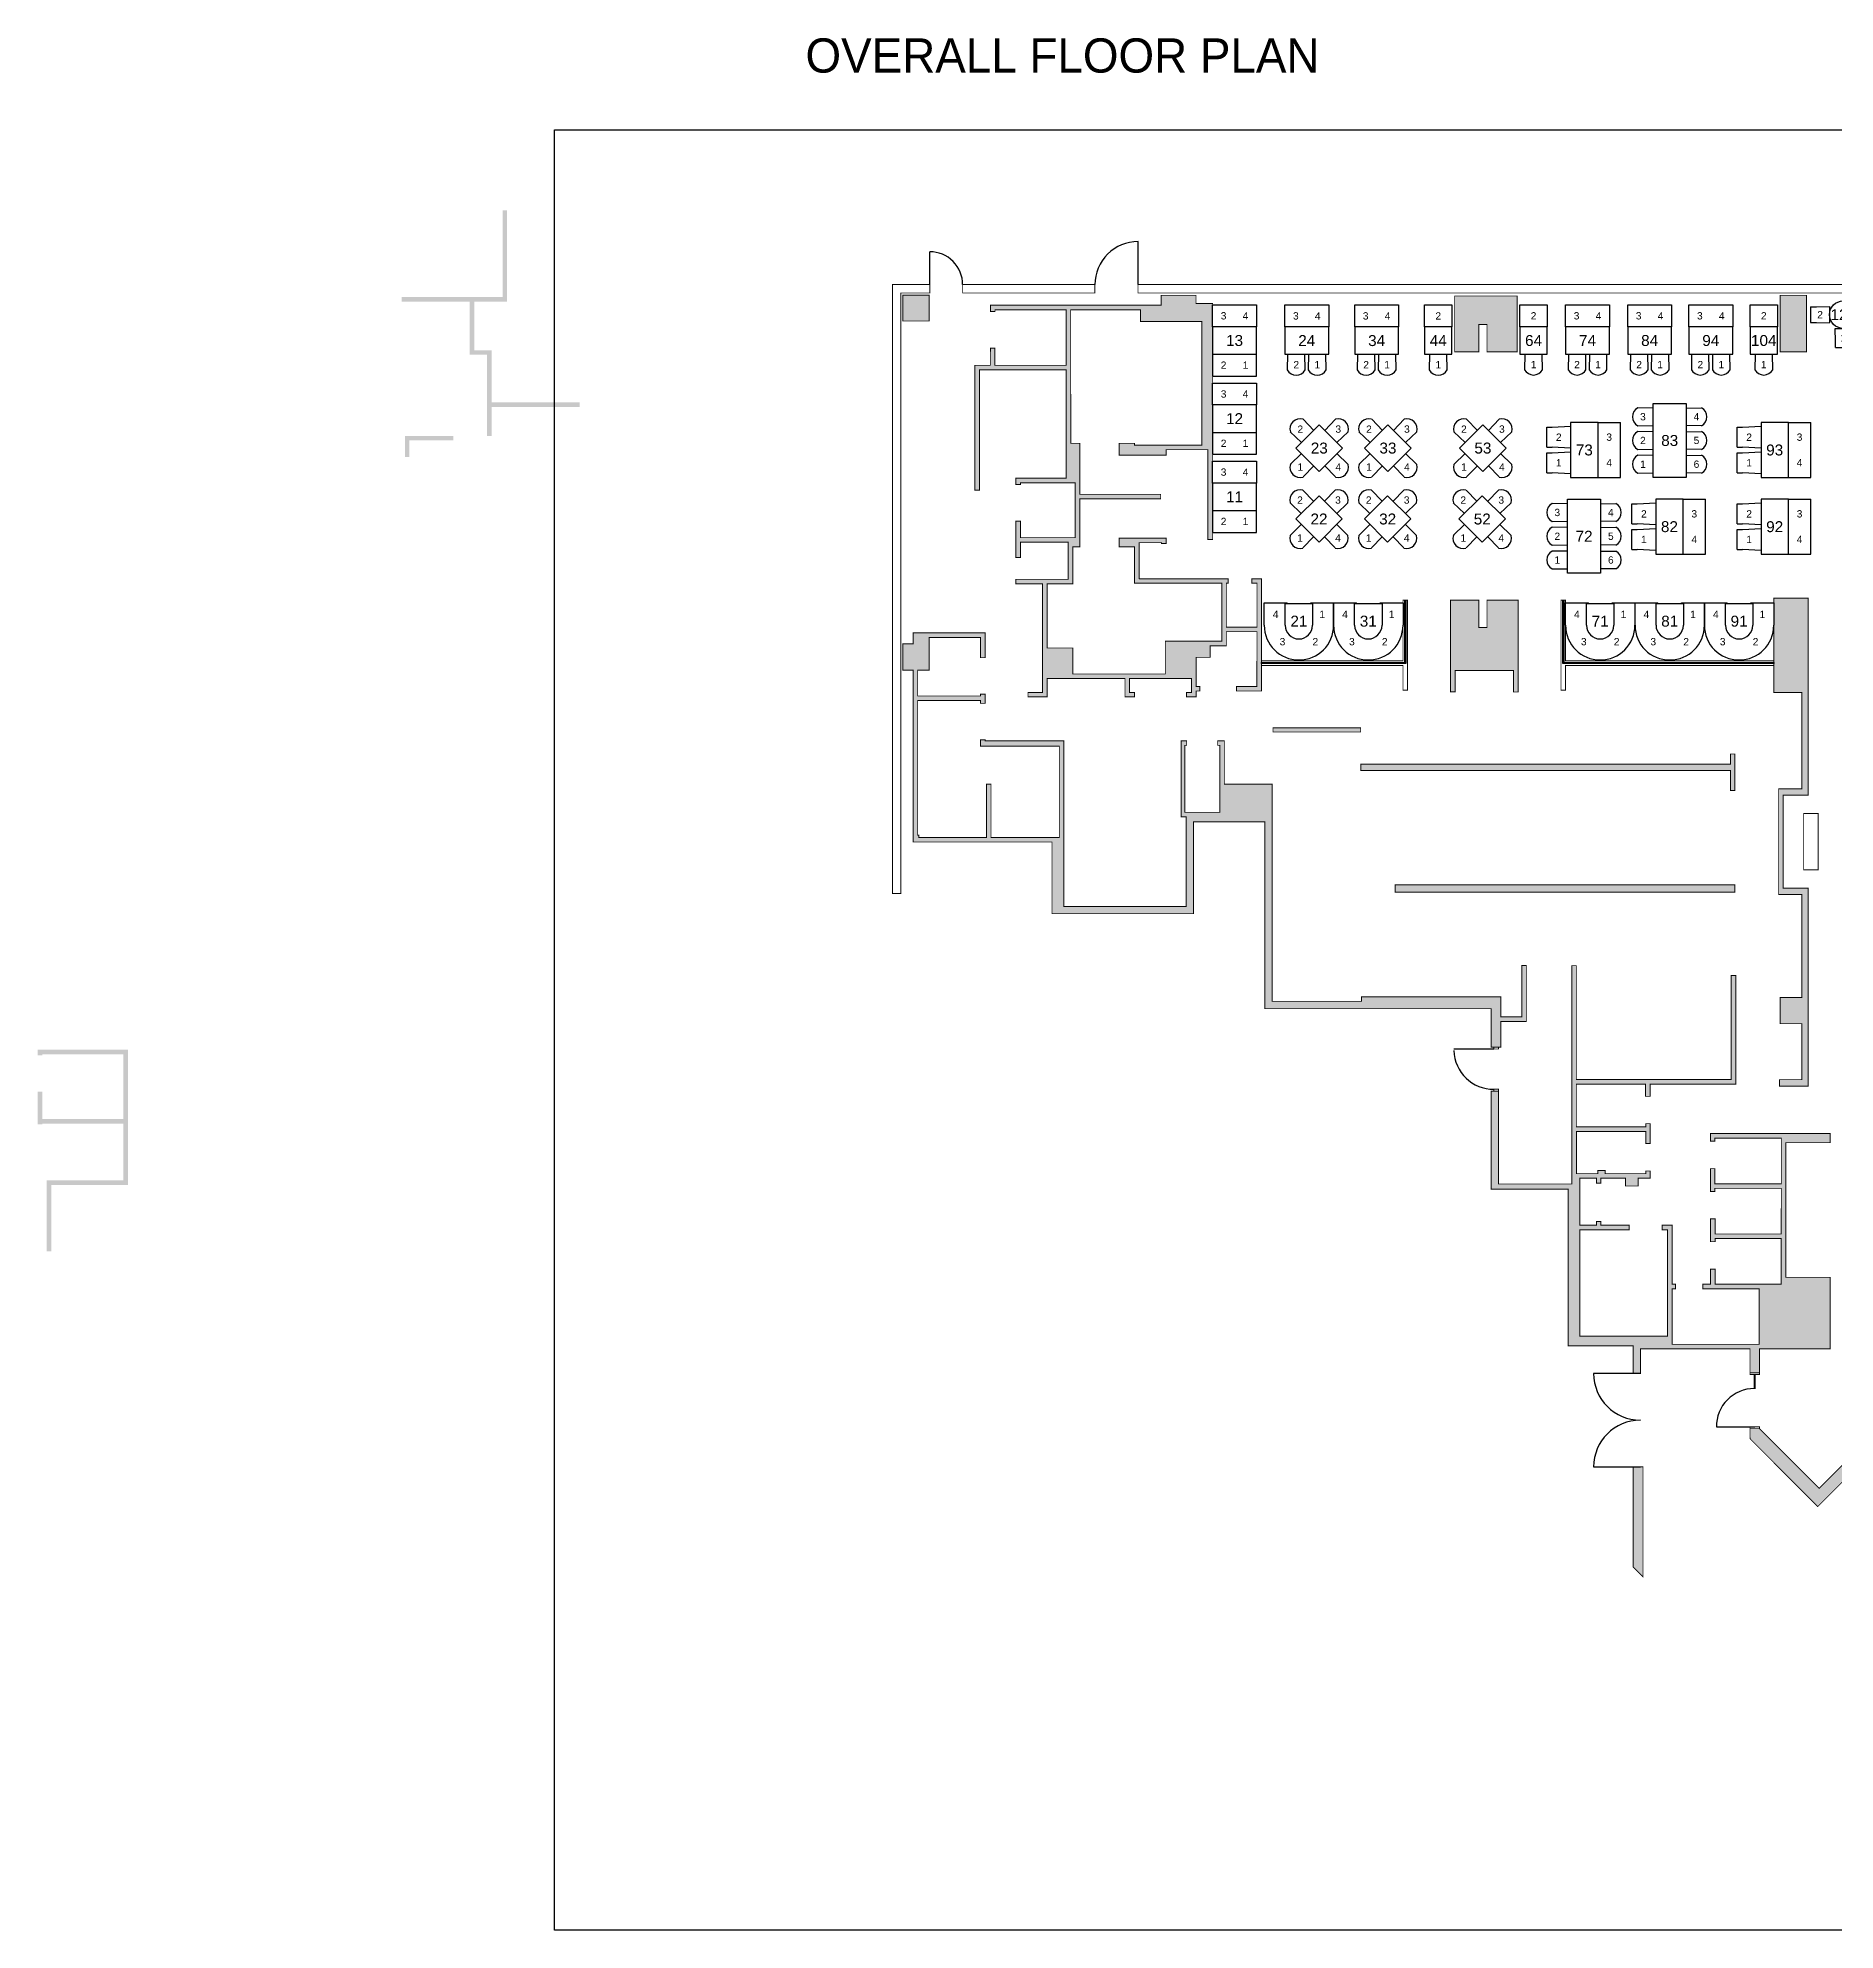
# Model space of a CAD drawing. Header units: inches. Extents: x -7053 to 899, y 8996 to 11069.
# Drawn here: x -2350 to -382, y 8996 to 11069 of the extents above; entities that cross this region are included whole.
import ezdxf
from ezdxf.enums import TextEntityAlignment as Align

# ---------------------------------------------------------------- set-up
doc = ezdxf.new("R2010")
doc.units = ezdxf.units.IN
doc.header["$LTSCALE"] = 24
doc.header["$MEASUREMENT"] = 0
doc.layers.get('0').update_dxf_attribs({"linetype": 'CONTINUOUS'})
doc.layers.get('Defpoints').update_dxf_attribs({"linetype": 'CONTINUOUS'})
for name, color, linetype in [('20171023 KING ST - SIMPLIFIED FLOOR PLAN & SEATING$0$C-nts', 252, 'CONTINUOUS'), ('20171023 KING ST - SIMPLIFIED FLOOR PLAN & SEATING$0$EXIST-EARLS GLAZING', 252, 'CONTINUOUS'), ('20171023 KING ST - SIMPLIFIED FLOOR PLAN & SEATING$0$EXIST-EARLS MILLWORK', 252, 'CONTINUOUS'), ('20171023 KING ST - SIMPLIFIED FLOOR PLAN & SEATING$0$EXIST-EARLS WALL', 252, 'CONTINUOUS'), ('20171023 KING ST - SIMPLIFIED FLOOR PLAN & SEATING$0$EXIST-EARLS WALL HATCH', 252, 'CONTINUOUS'), ('20171023 KING ST - SIMPLIFIED FLOOR PLAN & SEATING$0$Nu-wa', 252, 'CONTINUOUS'), ('20171023 KING ST - SIMPLIFIED FLOOR PLAN & SEATING$0$Nu-wahatch', 252, 'CONTINUOUS'), ('20171023 KING ST - SIMPLIFIED FLOOR PLAN & SEATING$0$Rc-nuwaha', 252, 'CONTINUOUS'), ('FLOOR PLAN', 252, 'CONTINUOUS')]:
    doc.layers.add(name, color=color, linetype=linetype)
doc.styles.add('20171023 KING ST - SIMPLIFIED FLOOR PLAN & SEATING$0$NOTES', font='GOTHIC.TTF')
doc.styles.add('BOLD_1_8', font='arial.ttf', dxfattribs={"height": 8})

# ---------------------------------------------------------------- blocks, each defined once
blk = doc.blocks.new('20171023 KING ST - SIMPLIFIED FLOOR PLAN & SEATING')
at = {"layer": '20171023 KING ST - SIMPLIFIED FLOOR PLAN & SEATING$0$EXIST-EARLS WALL HATCH', "linetype": 'Continuous'}
h = blk.add_hatch(color=256, dxfattribs=at)
h.dxf.hatch_style = 1
h.paths.add_polyline_path([(-1374, 10787.1), (-1402.8, 10787.1), (-1402.8, 10758.8), (-1374, 10758.8)])
h = blk.add_hatch(color=256, dxfattribs=at)
h.dxf.hatch_style = 1
h.paths.add_polyline_path([(-1265.8, 10347), (-1244.8, 10347), (-1244.8, 10367.1), (-1159.6, 10367.1), (-1159.6, 10347), (-1149.2, 10347), (-1149.2, 10352), (-1154.6, 10352), (-1154.6, 10367.1), (-1086.7, 10367.1), (-1086.7, 10352), (-1092.2, 10352), (-1092.2, 10347), (-1081.7, 10347), (-1081.7, 10353.5), (-1077.5, 10353.5), (-1077.5, 10358.5), (-1081.7, 10358.5), (-1081.7, 10390.4), (-1066.4, 10390.4), (-1066.4, 10403.1), (-1048.6, 10403.1), (-1048.6, 10418.5), (-1015, 10418.5), (-1015.1, 10358.5), (-1037.5, 10358.5), (-1037.5, 10353.5), (-1010.1, 10353.5), (-1010.1, 10476.5), (-1020.6, 10476.5), (-1020.6, 10471.5), (-1015, 10471.5), (-1015, 10423.5), (-1048.6, 10423.5), (-1048.6, 10471.5), (-1046.6, 10471.5), (-1046.6, 10476.3), (-1144.1, 10476.5), (-1144.1, 10516), (-1119.5, 10516), (-1119.5, 10515), (-1114.5, 10515), (-1114.5, 10521), (-1166.1, 10521), (-1166.1, 10511.5), (-1149.1, 10511.5), (-1149.1, 10471.5), (-1053.6, 10471.5), (-1053.6, 10408.1), (-1115.4, 10408.1), (-1115.4, 10372.1), (-1216.7, 10372.1), (-1216.7, 10400.6), (-1244.8, 10400.6), (-1244.8, 10470.8), (-1216.7, 10470.8), (-1216.7, 10511.5), (-1209, 10511.5), (-1209, 10563.9), (-1120.5, 10563.9), (-1120.5, 10568.9), (-1209, 10568.9), (-1209, 10624.8), (-1219, 10624.8), (-1219.1, 10771.1), (-1142.7, 10771.1), (-1142.7, 10758.1), (-1075.4, 10758.1), (-1075.4, 10622.8), (-1149.1, 10622.8), (-1149.1, 10624.8), (-1166.1, 10624.8), (-1166.1, 10611.8), (-1114.5, 10611.8), (-1114.5, 10617.8), (-1068.8, 10617.8), (-1068.8, 10519.5), (-1063.6, 10519.5), (-1063.6, 10777.8), (-1081.8, 10777.8), (-1081.8, 10786.9), (-1120, 10786.9), (-1120, 10776.1), (-1307, 10776.1), (-1307, 10769.1), (-1302, 10769.1), (-1302, 10771.1), (-1224.1, 10771.1), (-1224.1, 10710.2), (-1302.1, 10710.2), (-1302.1, 10729.1), (-1307, 10729.1), (-1307.1, 10710.2), (-1324.1, 10710.2), (-1324, 10573.6), (-1319, 10573.6), (-1319, 10705.2), (-1224, 10705.2), (-1224, 10586.6), (-1279.1, 10586.6), (-1279.1, 10579.6), (-1274.1, 10579.6), (-1274.1, 10581.6), (-1214.1, 10581.6), (-1214.1, 10521.5), (-1274.1, 10521.5), (-1274.1, 10539.6), (-1279.1, 10539.6), (-1279.1, 10499.8), (-1274.1, 10499.8), (-1274.1, 10516.5), (-1221.8, 10516.5), (-1221.8, 10475.8), (-1279.1, 10475.8), (-1279.1, 10470.8), (-1249.8, 10470.8), (-1249.8, 10352), (-1265.8, 10352)])
h = blk.add_hatch(color=256, dxfattribs=at)
h.dxf.hatch_style = 1
h.paths.add_polyline_path([(-798.5, 10725), (-798.5, 10786.1), (-730.1, 10786.1), (-730.1, 10725), (-763.1, 10725), (-763.1, 10755), (-772.1, 10755), (-772.1, 10725)])
h = blk.add_hatch(color=256, dxfattribs=at)
h.dxf.hatch_style = 1
h.paths.add_polyline_path([(-442, 10725), (-413.3, 10725), (-413.3, 10786.9), (-442, 10786.9)])
h = blk.add_hatch(color=256, dxfattribs=at)
h.dxf.hatch_style = 1
h.paths.add_polyline_path([(-729.1, 10352.4), (-729.1, 10453), (-763.1, 10453.1), (-763.1, 10423.1), (-772.1, 10423.1), (-772.1, 10453.1), (-803.1, 10453.1), (-803.1, 10352.5), (-798.1, 10352.5), (-798.1, 10376.1), (-734.1, 10376.1), (-734.1, 10352.4)])
h = blk.add_hatch(color=256, dxfattribs=at)
h.dxf.hatch_style = 1
h.paths.add_polyline_path([(-442.7, 9927.8), (-442.7, 9920.8), (-411.3, 9920.8), (-411.3, 10137.6), (-438.7, 10137.6), (-438.7, 10239.3), (-411.3, 10239.3), (-411.3, 10455.1), (-449, 10455.1), (-449, 10351.8), (-418.3, 10351.8), (-418.3, 10246.3), (-443.7, 10246.3), (-443.7, 10130.6), (-418.3, 10130.6), (-418.3, 10017.9), (-442, 10017.9), (-442, 9989.2), (-418.3, 9989.2), (-418.3, 9927.8)])
h = blk.add_hatch(color=256, dxfattribs=at)
h.dxf.hatch_style = 1
h.paths.add_polyline_path([(-758.5, 9963.4), (-748, 9963.4), (-748, 9991.6), (-720, 9991.6), (-720, 10052.9), (-725, 10052.9), (-725, 9996.6), (-748, 9996.6), (-748, 10018.6), (-900.5, 10018.6), (-900.5, 10013.6), (-998.5, 10013.6), (-998.5, 10251.6), (-1050.8, 10251.6), (-1050.8, 10299), (-1058.1, 10299), (-1058.1, 10294), (-1055.8, 10294), (-1055.8, 10220.6), (-1094, 10220.6), (-1094, 10294), (-1092, 10294), (-1092, 10299), (-1098, 10299), (-1098, 10215.6), (-1092.5, 10215.6), (-1092.5, 10117.6), (-1226.5, 10117.6), (-1226.5, 10299), (-1312.8, 10299), (-1312.8, 10300), (-1317.8, 10300), (-1317.8, 10293), (-1231.5, 10293), (-1231.5, 10193.1), (-1306.3, 10193.1), (-1306.3, 10251.5), (-1311.3, 10251.5), (-1311.3, 10193.1), (-1385.5, 10193.1), (-1385.5, 10195.6), (-1386.7, 10195.6), (-1386.7, 10343), (-1317.8, 10343), (-1317.8, 10340), (-1312.8, 10340), (-1312.8, 10350), (-1317.8, 10350), (-1317.8, 10348), (-1386.7, 10348), (-1386.7, 10376.4), (-1374, 10376.4), (-1374, 10412.1), (-1317.8, 10412.1), (-1317.8, 10390), (-1312.8, 10390), (-1312.8, 10417.1), (-1391.7, 10417.1), (-1391.7, 10405.1), (-1402.8, 10405.1), (-1402.8, 10376.4), (-1391.7, 10376.4), (-1391.7, 10188.1), (-1239.5, 10188.1), (-1239.5, 10109.6), (-1084.5, 10109.6), (-1084.5, 10210.1), (-1006.5, 10210.1), (-1006.5, 10005.6), (-758.5, 10005.6)])
h = blk.add_hatch(color=256, dxfattribs=at)
h.dxf.hatch_style = 1
h.paths.add_polyline_path([(-997.5, 10313.1), (-901.5, 10313.1), (-901.5, 10308.6), (-997.5, 10308.6)])
h = blk.add_hatch(color=256, dxfattribs=at)
h.dxf.hatch_style = 1
h.paths.add_polyline_path([(-901.3, 10273.5), (-901.3, 10266.5), (-496.3, 10266.5), (-496.3, 10244.5), (-491.8, 10244.5), (-491.8, 10284.5), (-496.3, 10284.5), (-496.3, 10273.5)])
h = blk.add_hatch(color=256, dxfattribs=at)
h.dxf.hatch_style = 1
h.paths.add_polyline_path([(-491.8, 10133.1), (-491.8, 10141.1), (-863.8, 10141.1), (-863.8, 10133.1)])
h = blk.add_hatch(color=256, dxfattribs=at)
h.dxf.hatch_style = 1
h.paths.add_polyline_path([(-475.1, 9606.8), (-464.6, 9606.8), (-464.6, 9633), (-387.3, 9633), (-387.3, 9711.3), (-435.7, 9711.3), (-435.7, 9858.8), (-387.3, 9858.8), (-387.3, 9868.8), (-518.4, 9868.8), (-518.4, 9860.4), (-513.5, 9860.4), (-513.5, 9863.8), (-440.7, 9863.8), (-440.7, 9813.8), (-513.5, 9813.8), (-513.5, 9830.4), (-518.4, 9830.4), (-518.4, 9805.3), (-513.5, 9805.3), (-513.5, 9808.8), (-440.7, 9808.8), (-440.9, 9758.8), (-513.2, 9758.8), (-513.2, 9775.4), (-518.2, 9775.4), (-518.2, 9750.4), (-513.2, 9750.4), (-513.2, 9753.8), (-440.9, 9753.8), (-440.9, 9703.8), (-513.2, 9703.8), (-513.2, 9720.4), (-518.2, 9720.4), (-518.2, 9703.8), (-526.6, 9703.8), (-526.6, 9698.8), (-465, 9698.8), (-465, 9638), (-560.3, 9638), (-560.3, 9698.8), (-556.6, 9698.8), (-556.6, 9703.8), (-560.3, 9703.8), (-560.3, 9768.5), (-571.3, 9768.5), (-571.3, 9763.5), (-565.3, 9763.5), (-565.3, 9646.9), (-661.3, 9646.9), (-661.3, 9763.5), (-607.3, 9763.5), (-607.3, 9768.5), (-638.3, 9768.5), (-638.3, 9772.5), (-643.3, 9772.5), (-643.3, 9768.5), (-661.3, 9768.5), (-661.3, 9819.9), (-643.3, 9819.9), (-643.3, 9814.5), (-638.3, 9814.5), (-638.3, 9819.9), (-611.5, 9819.9), (-611.5, 9811.4), (-597.5, 9811.4), (-597.5, 9819.9), (-584.3, 9819.9), (-584.3, 9827.8), (-589.2, 9827.8), (-589.2, 9824.9), (-633.6, 9824.9), (-633.6, 9828.3), (-641.6, 9828.3), (-641.6, 9824.9), (-665.2, 9824.9), (-665.2, 9871.1), (-589.2, 9871.1), (-589.2, 9857.8), (-584.3, 9857.8), (-584.3, 9879.6), (-589.2, 9879.6), (-589.2, 9876.1), (-665.3, 9876.1), (-665.3, 9923), (-589.5, 9923), (-589.5, 9909.6), (-584.5, 9909.6), (-584.5, 9923), (-490.7, 9923), (-490.7, 10042), (-495.6, 10042), (-495.6, 9928), (-665.3, 9928), (-665.3, 10052.7), (-670.3, 10052.7), (-670.3, 9813.6), (-750.5, 9813.6), (-750.5, 9915.3), (-758.5, 9915.3), (-758.5, 9807.9), (-674.2, 9807.9), (-674.2, 9636.4), (-603, 9636.4), (-603, 9606.1), (-595.1, 9606.1), (-595.1, 9633), (-475.1, 9633)])
h = blk.add_hatch(color=256, dxfattribs=at)
h.dxf.hatch_style = 1
h.paths.add_polyline_path([(78.3, 9193.7), (84, 9199.3), (83, 9200.3), (84.8, 9202), (-130.1, 9417), (-75.9, 9471.2), (-189.1, 9584.5), (-189.1, 9592.9), (-194, 9592.9), (-194, 9578.3), (-196.6, 9575.7), (-242.8, 9621.9), (-189.1, 9621.9), (-189.1, 9627.4), (-293.4, 9627.4), (-293.4, 9586.1), (-399.2, 9480.2), (-464.6, 9545.6), (-475.1, 9545.6), (-475, 9534.6), (-400.8, 9460.3), (-246.6, 9614.5), (-196.6, 9564.4), (-191.3, 9569.7), (-111.5, 9490), (-164.8, 9436.8)])
h = blk.add_hatch(color=256, dxfattribs=at)
h.dxf.hatch_style = 1
h.paths.add_polyline_path([(-603, 9394), (-603, 9503.7), (-592.2, 9503.7), (-592.2, 9383.2)])
at = {"layer": '20171023 KING ST - SIMPLIFIED FLOOR PLAN & SEATING$0$Nu-wa'}
h = blk.add_hatch(dxfattribs=at)
h.set_pattern_fill('AR-CONC', color=5, scale=0.2, style=0)
h.set_pattern_definition([(50, (-452.7914, 10147.5942), (1.4345204, -0.125504), [0.15, -1.65]), (355, (-452.7914, 10147.5942), (-0.277503, 1.504384), [0.12, -1.32]), (100.4514, (-452.6719, 10147.5837), (1.157019, 1.378879), [0.12748, -1.402284]), (46.1842, (-452.7914, 10147.9942), (2.134482, -0.331038), [0.225, -2.475]), (96.6356, (-452.6136, 10147.9666), (1.869325, 1.948236), [0.19122, -2.103426]), (351.1842, (-452.7914, 10147.9942), (1.869324, 1.948237), [0.18, -1.98]), (21, (-452.5914, 10147.8942), (1.193814, -0.805238), [0.15, -1.65]), (326, (-452.5914, 10147.8942), (0.486631, 1.4503), [0.12, -1.32]), (71.4514, (-452.492, 10147.8271), (1.680445, 0.645061), [0.12748, -1.402284]), (37.5, (-452.79145, 10147.5942), (0.0243197, 0.6657877), [0, -1.304, 0, -1.34, 0, -1.325]), (7.5, (-452.79145, 10147.5942), (0.526139, 0.7888234), [0, -0.764, 0, -1.274, 0, -0.505]), (327.5, (-453.23745, 10147.5942), (1.0676449, -0.0451097), [0, -0.5, 0, -1.56, 0, -2.07]), (317.5, (-453.43745, 10147.5942), (1.1663723, 0.20021), [0, -0.65, 0, -1.036, 0, -1.47])])
h.paths.add_polyline_path([(-439.7, 10302.6), (-420.9, 10302.6), (-420.9, 10316.7), (-439.7, 10316.7)], flags=9)
h.paths.add_polyline_path([(-452.8, 10327.6), (-417.2, 10327.6), (-417.2, 10350.7), (-452.8, 10350.7)], flags=9)
h.paths.add_polyline_path([(-436.7, 10149.6), (-434.7, 10149.6), (-434.7, 10149.6)])
at = {"layer": '20171023 KING ST - SIMPLIFIED FLOOR PLAN & SEATING$0$Nu-wahatch'}
h = blk.add_hatch(color=256, dxfattribs=at)
edge = h.paths.add_edge_path()
edge.add_line((-1858.3, 10632.9), (-1853.3, 10632.9))
edge.add_line((-1853.3, 10632.9), (-1853.3, 10664.7))
edge.add_line((-1853.3, 10664.7), (-1756.7, 10664.7))
edge.add_line((-1756.7, 10664.7), (-1756.7, 10669.7))
edge.add_line((-1756.7, 10669.7), (-1853.3, 10669.7))
edge.add_line((-1853.3, 10669.7), (-1853.3, 10726.8))
edge.add_line((-1853.3, 10726.8), (-1872.3, 10726.8))
edge.add_line((-1872.3, 10726.8), (-1872.3, 10780.1))
edge.add_line((-1872.3, 10780.1), (-1836.3, 10780.1))
edge.add_line((-1836.3, 10780.1), (-1836.3, 10874.8))
edge.add_line((-1836.3, 10874.8), (-1836.3, 10879.8))
edge.add_line((-1836.3, 10879.8), (-1841.3, 10879.8))
edge.add_line((-1841.3, 10879.8), (-1841.3, 10785.1))
edge.add_line((-1841.3, 10785.1), (-1951.9, 10785.1))
edge.add_line((-1951.9, 10785.1), (-1951.9, 10780.1))
edge.add_line((-1951.9, 10780.1), (-1877.3, 10780.1))
edge.add_line((-1877.3, 10780.1), (-1877.3, 10721.8))
edge.add_line((-1877.3, 10721.8), (-1858.3, 10721.8))
edge.add_line((-1858.3, 10721.8), (-1858.3, 10632.9))
h = blk.add_hatch(color=256, dxfattribs=at)
edge = h.paths.add_edge_path()
edge.add_line((-1948.3, 10632.9), (-1948.3, 10609.9))
edge.add_line((-1948.3, 10609.9), (-1943.3, 10609.9))
edge.add_line((-1943.3, 10609.9), (-1943.3, 10627.9))
edge.add_line((-1943.3, 10627.9), (-1895.1, 10627.9))
edge.add_line((-1895.1, 10627.9), (-1895.1, 10632.9))
edge.add_line((-1895.1, 10632.9), (-1948.3, 10632.9))
at = {"layer": '20171023 KING ST - SIMPLIFIED FLOOR PLAN & SEATING$0$Rc-nuwaha'}
blk.add_hatch(color=256, dxfattribs=at).paths.add_polyline_path([(-2335.6, 9739.9), (-2340.6, 9739.9), (-2340.6, 9817.6), (-2256.6, 9817.6), (-2256.6, 9879.8), (-2345.3, 9879.8), (-2345.3, 9878.8), (-2350.3, 9878.8), (-2350.3, 9914.6), (-2345.3, 9914.6), (-2345.3, 9884.8), (-2256.6, 9884.8), (-2256.6, 9955.6), (-2345.3, 9955.6), (-2345.3, 9954.6), (-2350.3, 9954.6), (-2350.3, 9960.6), (-2251.6, 9960.6), (-2251.6, 9812.6), (-2335.6, 9812.6)])
at = {"layer": '20171023 KING ST - SIMPLIFIED FLOOR PLAN & SEATING$0$EXIST-EARLS GLAZING', "linetype": 'Continuous'}
for p, q in [((-1145.3, 10798.6, 0), (-1145.3, 10845.8, 0)), ((-1373.4, 10798.6, 0), (-1373.4, 10834.6, 0)), ((-853.1, 10384.6, 0), (-853.1, 10453.1, 0)), ((-853.1, 10453.1, 0), (-852.1, 10453.1, 0)), ((-852.1, 10453.1, 0), (-852.1, 10383.6, 0)), ((-680.1, 10383.6, 0), (-680.1, 10453, 0)), ((-680.1, 10453, 0), (-679.1, 10453, 0)), ((-679.1, 10453, 0), (-679.1, 10384.6, 0)), ((-1010.1, 10384.6, 0), (-853.1, 10384.6, 0)), ((-1010.1, 10383.6, 0), (-1010.1, 10384.6, 0)), ((-852.1, 10383.6, 0), (-1010.1, 10383.6, 0)), ((-449, 10383.6, 0), (-680.1, 10383.6, 0)), ((-679.1, 10384.6, 0), (-449, 10384.6, 0)), ((-449, 10384.6, 0), (-449, 10383.6, 0)), ((-755.5, 9961.4, 0), (-799.5, 9961.4, 0)), ((-595.1, 9606.1, 0), (-646.3, 9606.1, 0)), ((-511.9, 9547.6, 0), (-469.9, 9547.6, 0)), ((-646.3, 9503.7, 0), (-595.1, 9503.7, 0))]:
    blk.add_line(p, q, dxfattribs=at)
at = {"layer": '20171023 KING ST - SIMPLIFIED FLOOR PLAN & SEATING$0$EXIST-EARLS GLAZING', "linetype": 'Continuous', "const_width": 1, "elevation": 0}
for points in [[(-1414.2, 10131.8), (-1414.2, 10798.6), (-1373.4, 10798.6), (-1373.4, 10789.4), (-1405, 10789.4), (-1405, 10131.8)], [(-1337.4, 10789.4), (-1337.4, 10798.6), (-1192.6, 10798.6), (-1192.6, 10789.4)], [(-1145.3, 10789.4), (-1145.3, 10798.6), (-207.1, 10798.6), (-207.1, 10756.3), (-216.3, 10756.3), (-216.3, 10789.4)], [(-755.5, 9961.4), (-750.5, 9961.4), (-750.5, 9963.4), (-755.5, 9963.4)], [(-755.5, 9915.3), (-755.5, 9917.3), (-750.5, 9917.3), (-750.5, 9915.3)], [(-475.1, 9604.8), (-464.6, 9604.8), (-464.6, 9606.8), (-475.1, 9606.8)], [(-469.4, 9604.8), (-469.4, 9589.6), (-470.4, 9589.6), (-470.4, 9604.8)], [(-475.1, 9545.6), (-475.1, 9547.6), (-464.6, 9547.6), (-464.6, 9545.6)]]:
    blk.add_lwpolyline(points, close=True, dxfattribs=at)
at = {"layer": '20171023 KING ST - SIMPLIFIED FLOOR PLAN & SEATING$0$EXIST-EARLS GLAZING', "linetype": 'Continuous'}
for centre, radius, start, end in [((-1145.3, 10798.6, 0), 47.2, 90, 180.0009), ((-1373.4, 10798.6, 0), 36, 359.9995, 90), ((-755.7, 9961.1, 0), 43.8, 181.9634, 270.347), ((-595.1, 9606.1, 0), 51.2, 180, 270), ((-470.2, 9547.9, 0), 41.7, 90.2456, 180.441), ((-595.1, 9503.7, 0), 51.2, 90, 180)]:
    blk.add_arc(centre, radius, start, end, dxfattribs=at)
at = {"layer": '20171023 KING ST - SIMPLIFIED FLOOR PLAN & SEATING$0$EXIST-EARLS MILLWORK', "linetype": 'Continuous', "const_width": 1, "elevation": 0}
for points in [[(-1010.1, 10386.6), (-855.1, 10386.6), (-855.1, 10453.1), (-850.1, 10453.1), (-850.1, 10354.5), (-855.1, 10354.5), (-855.1, 10381.5), (-1010, 10381.5)], [(-682.1, 10354.5), (-682.1, 10453), (-677.1, 10453), (-677.1, 10386.5), (-449, 10386.5), (-449, 10381.5), (-677.1, 10381.5), (-677.1, 10354.5)], [(-416.3, 10157.6), (-400.3, 10157.6), (-400.3, 10219.3), (-416.3, 10219.3)]]:
    blk.add_lwpolyline(points, close=True, dxfattribs=at)
at = {"layer": '20171023 KING ST - SIMPLIFIED FLOOR PLAN & SEATING$0$EXIST-EARLS WALL', "linetype": 'Continuous', "const_width": 1, "elevation": 0}
for points in [[(-1374, 10787.1), (-1402.8, 10787.1), (-1402.8, 10758.8), (-1374, 10758.8)], [(-1265.8, 10347), (-1244.8, 10347), (-1244.8, 10367.1), (-1159.6, 10367.1), (-1159.6, 10347), (-1149.2, 10347), (-1149.2, 10352), (-1154.6, 10352), (-1154.6, 10367.1), (-1086.7, 10367.1), (-1086.7, 10352), (-1092.2, 10352), (-1092.2, 10347), (-1081.7, 10347), (-1081.7, 10353.5), (-1077.5, 10353.5), (-1077.5, 10358.5), (-1081.7, 10358.5), (-1081.7, 10390.4), (-1066.4, 10390.4), (-1066.4, 10403.1), (-1048.6, 10403.1), (-1048.6, 10418.5), (-1015, 10418.5), (-1015.1, 10358.5), (-1037.5, 10358.5), (-1037.5, 10353.5), (-1010.1, 10353.5), (-1010.1, 10476.5), (-1020.6, 10476.5), (-1020.6, 10471.5), (-1015, 10471.5), (-1015, 10423.5), (-1048.6, 10423.5), (-1048.6, 10471.5), (-1046.6, 10471.5), (-1046.6, 10476.3), (-1144.1, 10476.5), (-1144.1, 10516), (-1119.5, 10516), (-1119.5, 10515), (-1114.5, 10515), (-1114.5, 10521), (-1166.1, 10521), (-1166.1, 10511.5), (-1149.1, 10511.5), (-1149.1, 10471.5), (-1053.6, 10471.5), (-1053.6, 10408.1), (-1115.4, 10408.1), (-1115.4, 10372.1), (-1216.7, 10372.1), (-1216.7, 10400.6), (-1244.8, 10400.6), (-1244.8, 10470.8), (-1216.7, 10470.8), (-1216.7, 10511.5), (-1209, 10511.5), (-1209, 10563.9), (-1120.5, 10563.9), (-1120.5, 10568.9), (-1209, 10568.9), (-1209, 10624.8), (-1219, 10624.8), (-1219.1, 10771.1), (-1142.7, 10771.1), (-1142.7, 10758.1), (-1075.4, 10758.1), (-1075.4, 10622.8), (-1149.1, 10622.8), (-1149.1, 10624.8), (-1166.1, 10624.8), (-1166.1, 10611.8), (-1114.5, 10611.8), (-1114.5, 10617.8), (-1068.8, 10617.8), (-1068.8, 10519.5), (-1063.6, 10519.5), (-1063.6, 10777.8), (-1081.8, 10777.8), (-1081.8, 10786.9), (-1120, 10786.9), (-1120, 10776.1), (-1307, 10776.1), (-1307, 10769.1), (-1302, 10769.1), (-1302, 10771.1), (-1224.1, 10771.1), (-1224.1, 10710.2), (-1302.1, 10710.2), (-1302.1, 10729.1), (-1307, 10729.1), (-1307.1, 10710.2), (-1324.1, 10710.2), (-1324, 10573.6), (-1319, 10573.6), (-1319, 10705.2), (-1224, 10705.2), (-1224, 10586.6), (-1279.1, 10586.6), (-1279.1, 10579.6), (-1274.1, 10579.6), (-1274.1, 10581.6), (-1214.1, 10581.6), (-1214.1, 10521.5), (-1274.1, 10521.5), (-1274.1, 10539.6), (-1279.1, 10539.6), (-1279.1, 10499.8), (-1274.1, 10499.8), (-1274.1, 10516.5), (-1221.8, 10516.5), (-1221.8, 10475.8), (-1279.1, 10475.8), (-1279.1, 10470.8), (-1249.8, 10470.8), (-1249.8, 10352), (-1265.8, 10352)], [(-798.5, 10725), (-798.5, 10786.1), (-730.1, 10786.1), (-730.1, 10725), (-763.1, 10725), (-763.1, 10755), (-772.1, 10755), (-772.1, 10725)], [(-442, 10725), (-413.3, 10725), (-413.3, 10786.9), (-442, 10786.9)], [(-729.1, 10352.4), (-729.1, 10453), (-763.1, 10453.1), (-763.1, 10423.1), (-772.1, 10423.1), (-772.1, 10453.1), (-803.1, 10453.1), (-803.1, 10352.5), (-798.1, 10352.5), (-798.1, 10376.1), (-734.1, 10376.1), (-734.1, 10352.4)], [(-442.7, 9927.8), (-442.7, 9920.8), (-411.3, 9920.8), (-411.3, 10137.6), (-438.7, 10137.6), (-438.7, 10239.3), (-411.3, 10239.3), (-411.3, 10455.1), (-449, 10455.1), (-449, 10351.8), (-418.3, 10351.8), (-418.3, 10246.3), (-443.7, 10246.3), (-443.7, 10130.6), (-418.3, 10130.6), (-418.3, 10017.9), (-442, 10017.9), (-442, 9989.2), (-418.3, 9989.2), (-418.3, 9927.8)], [(-758.5, 9963.4), (-748, 9963.4), (-748, 9991.6), (-720, 9991.6), (-720, 10052.9), (-725, 10052.9), (-725, 9996.6), (-748, 9996.6), (-748, 10018.6), (-900.5, 10018.6), (-900.5, 10013.6), (-998.5, 10013.6), (-998.5, 10251.6), (-1050.8, 10251.6), (-1050.8, 10299), (-1058.1, 10299), (-1058.1, 10294), (-1055.8, 10294), (-1055.8, 10220.6), (-1094, 10220.6), (-1094, 10294), (-1092, 10294), (-1092, 10299), (-1098, 10299), (-1098, 10215.6), (-1092.5, 10215.6), (-1092.5, 10117.6), (-1226.5, 10117.6), (-1226.5, 10299), (-1312.8, 10299), (-1312.8, 10300), (-1317.8, 10300), (-1317.8, 10293), (-1231.5, 10293), (-1231.5, 10193.1), (-1306.3, 10193.1), (-1306.3, 10251.5), (-1311.3, 10251.5), (-1311.3, 10193.1), (-1385.5, 10193.1), (-1385.5, 10195.6), (-1386.7, 10195.6), (-1386.7, 10343), (-1317.8, 10343), (-1317.8, 10340), (-1312.8, 10340), (-1312.8, 10350), (-1317.8, 10350), (-1317.8, 10348), (-1386.7, 10348), (-1386.7, 10376.4), (-1374, 10376.4), (-1374, 10412.1), (-1317.8, 10412.1), (-1317.8, 10390), (-1312.8, 10390), (-1312.8, 10417.1), (-1391.7, 10417.1), (-1391.7, 10405.1), (-1402.8, 10405.1), (-1402.8, 10376.4), (-1391.7, 10376.4), (-1391.7, 10188.1), (-1239.5, 10188.1), (-1239.5, 10109.6), (-1084.5, 10109.6), (-1084.5, 10210.1), (-1006.5, 10210.1), (-1006.5, 10005.6), (-758.5, 10005.6)], [(-997.5, 10313.1), (-901.5, 10313.1), (-901.5, 10308.6), (-997.5, 10308.6)], [(-901.3, 10273.5), (-901.3, 10266.5), (-496.3, 10266.5), (-496.3, 10244.5), (-491.8, 10244.5), (-491.8, 10284.5), (-496.3, 10284.5), (-496.3, 10273.5)], [(-491.8, 10133.1), (-491.8, 10141.1), (-863.8, 10141.1), (-863.8, 10133.1)], [(-475.1, 9606.8), (-464.6, 9606.8), (-464.6, 9633), (-387.3, 9633), (-387.3, 9711.3), (-435.7, 9711.3), (-435.7, 9858.8), (-387.3, 9858.8), (-387.3, 9868.8), (-518.4, 9868.8), (-518.4, 9860.4), (-513.5, 9860.4), (-513.5, 9863.8), (-440.7, 9863.8), (-440.7, 9813.8), (-513.5, 9813.8), (-513.5, 9830.4), (-518.4, 9830.4), (-518.4, 9805.3), (-513.5, 9805.3), (-513.5, 9808.8), (-440.7, 9808.8), (-440.9, 9758.8), (-513.2, 9758.8), (-513.2, 9775.4), (-518.2, 9775.4), (-518.2, 9750.4), (-513.2, 9750.4), (-513.2, 9753.8), (-440.9, 9753.8), (-440.9, 9703.8), (-513.2, 9703.8), (-513.2, 9720.4), (-518.2, 9720.4), (-518.2, 9703.8), (-526.6, 9703.8), (-526.6, 9698.8), (-465, 9698.8), (-465, 9638), (-560.3, 9638), (-560.3, 9698.8), (-556.6, 9698.8), (-556.6, 9703.8), (-560.3, 9703.8), (-560.3, 9768.5), (-571.3, 9768.5), (-571.3, 9763.5), (-565.3, 9763.5), (-565.3, 9646.9), (-661.3, 9646.9), (-661.3, 9763.5), (-607.3, 9763.5), (-607.3, 9768.5), (-638.3, 9768.5), (-638.3, 9772.5), (-643.3, 9772.5), (-643.3, 9768.5), (-661.3, 9768.5), (-661.3, 9819.9), (-643.3, 9819.9), (-643.3, 9814.5), (-638.3, 9814.5), (-638.3, 9819.9), (-611.5, 9819.9), (-611.5, 9811.4), (-597.5, 9811.4), (-597.5, 9819.9), (-584.3, 9819.9), (-584.3, 9827.8), (-589.2, 9827.8), (-589.2, 9824.9), (-633.6, 9824.9), (-633.6, 9828.3), (-641.6, 9828.3), (-641.6, 9824.9), (-665.2, 9824.9), (-665.2, 9871.1), (-589.2, 9871.1), (-589.2, 9857.8), (-584.3, 9857.8), (-584.3, 9879.6), (-589.2, 9879.6), (-589.2, 9876.1), (-665.3, 9876.1), (-665.3, 9923), (-589.5, 9923), (-589.5, 9909.6), (-584.5, 9909.6), (-584.5, 9923), (-490.7, 9923), (-490.7, 10042), (-495.6, 10042), (-495.6, 9928), (-665.3, 9928), (-665.3, 10052.7), (-670.3, 10052.7), (-670.3, 9813.6), (-750.5, 9813.6), (-750.5, 9915.3), (-758.5, 9915.3), (-758.5, 9807.9), (-674.2, 9807.9), (-674.2, 9636.4), (-603, 9636.4), (-603, 9606.1), (-595.1, 9606.1), (-595.1, 9633), (-475.1, 9633)], [(-603, 9394), (-603, 9503.7), (-592.2, 9503.7), (-592.2, 9383.2)]]:
    blk.add_lwpolyline(points, close=True, dxfattribs=at)
blk.add_lwpolyline([(-293.4, 9586.1), (-399.2, 9480.2), (-464.6, 9545.6), (-475.1, 9545.6), (-475, 9534.6), (-400.8, 9460.3), (-246.6, 9614.5)], dxfattribs=at)
at = {"layer": 'Defpoints'}
blk.add_lwpolyline([(-1784.5, 10968.3), (898.7, 10968.3), (898.7, 8996.3), (-1784.5, 8996.3)], close=True, dxfattribs=at)
at = {"layer": '20171023 KING ST - SIMPLIFIED FLOOR PLAN & SEATING$0$C-nts', "insert": (-1044.6, 10555.7, 0), "char_height": 4, "width": 68.921, "attachment_point": 4, "style": '20171023 KING ST - SIMPLIFIED FLOOR PLAN & SEATING$0$NOTES'}
blk.add_mtext('\\A1; ', dxfattribs=at)
at = {"layer": 'Defpoints', "style": '20171023 KING ST - SIMPLIFIED FLOOR PLAN & SEATING$0$NOTES'}
blk.add_text('OVERALL FLOOR PLAN ', height=37.5, dxfattribs=at).set_placement((-1509.5, 11030.8))
blk = doc.blocks.new('TABLE 01')
for p, q in [((-31.7, 43.3), (-19.4, 31.5)), ((-6, 44.9), (-17.8, 57.1)), ((6, 44.9), (17.8, 57.1)), ((31.7, 43.3), (19.4, 31.5)), ((-31.7, 7.6), (-19.4, 19.4)), ((-6, 6), (-17.8, -6.2)), ((6, 6), (17.8, -6.2)), ((31.7, 7.6), (19.4, 19.4))]:
    blk.add_line(p, q)
blk.add_lwpolyline([(0, 0), (25.5, 25.5), (0, 50.9), (-25.5, 25.5)], close=True)
for centre, start, end in [((-20.9, 46.4), 74.0496, 195.9533), ((20.9, 46.4), 344.0467, 105.9504), ((-20.9, 4.5), 164.0467, 285.9504), ((20.9, 4.5), 254.0496, 15.9533)]:
    blk.add_arc(centre, 11.2, start, end)
at = {"char_height": 8, "attachment_point": 5, "style": 'BOLD_1_8'}
for s, insert in [('2', (-20.8, 46.2)), ('3', (20.8, 46.2)), ('1', (-20.8, 4.7)), ('4', (20.8, 4.7))]:
    blk.add_mtext_dynamic_manual_height_columns(s, width=36.215, gutter_width=1.25, heights=[0], dxfattribs=dict(at, insert=insert))
at = {"style": 'BOLD_1_8'}
blk.add_attdef('00', text='', height=12, dxfattribs=at).set_placement((0, 25.5, 0), align=Align.MIDDLE_CENTER)
blk = doc.blocks.new('TABLE 02')
for p, q in [((0, 15), (0, 39, 0)), ((0, 39, 0), (48, 39)), ((48, 39), (48, 15)), ((0, -15), (0, -39, 0)), ((48, -39), (48, -15)), ((0, -39, 0), (48, -39))]:
    blk.add_line(p, q)
blk.add_lwpolyline([(0, -15), (48, -15), (48, 15), (0, 15)], close=True)
at = {"char_height": 8, "attachment_point": 5, "style": 'BOLD_1_8'}
for s, insert in [('3', (12, 27, 0)), ('4', (36, 27)), ('2', (12, -27, 0)), ('1', (36, -27, 0))]:
    blk.add_mtext_dynamic_manual_height_columns(s, width=36.215, gutter_width=1.25, heights=[0], dxfattribs=dict(at, insert=insert))
at = {"style": 'BOLD_1_8'}
blk.add_attdef('00', text='', height=12, dxfattribs=at).set_placement((24, 0, 0), align=Align.MIDDLE_CENTER)
blk = doc.blocks.new('TABLE 05')
for p, q in [((-38, -24), (-38, 0.5)), ((-38, 0.5), (-13, 0.5)), ((-15, 0), (15, 0)), ((-13, 0), (-13, 0.5)), ((13, 0.5), (38, 0.5)), ((13, 0), (13, 0.5)), ((15, 0), (15, -24)), ((38, 0.5), (38, -24)), ((-15, -24), (-15, 0))]:
    blk.add_line(p, q)
for radius, start, end in [(38, 180.0025, 359.9995), (15, 180.0015, 359.9985)]:
    blk.add_arc((0, -24), radius, start, end)
at = {"char_height": 8, "attachment_point": 5, "style": 'BOLD_1_8'}
for s, insert in [('4', (-25.5, -12)), ('1', (25.5, -12)), ('3', (-18, -42)), ('2', (18, -42))]:
    blk.add_mtext_dynamic_manual_height_columns(s, width=36.215, gutter_width=1.25, heights=[0], dxfattribs=dict(at, insert=insert))
at = {"style": 'BOLD_1_8'}
blk.add_attdef('00', text='', height=12, dxfattribs=at).set_placement((0, -19.5), align=Align.MIDDLE_CENTER)
blk = doc.blocks.new('TABLE 03')
for p, q in [((0, 15), (0, 39, 0)), ((0, 39, 0), (48, 39)), ((48, 39), (48, 15)), ((3, -15), (2.7, -32)), ((22.3, -32), (22, -15)), ((26, -15), (25.7, -32)), ((45.3, -32), (45, -15))]:
    blk.add_line(p, q)
blk.add_lwpolyline([(0, -15), (48, -15), (48, 15), (0, 15)], close=True)
for centre in [(12.5, -26.6), (35.5, -26.6)]:
    blk.add_arc(centre, 11.2, 209.0496, 330.9533)
at = {"char_height": 8, "attachment_point": 5, "style": 'BOLD_1_8'}
for s, insert in [('3', (12, 27, 0)), ('4', (36, 27)), ('2', (12.5, -26.4)), ('1', (35.5, -26.4))]:
    blk.add_mtext_dynamic_manual_height_columns(s, width=36.215, gutter_width=1.25, heights=[0], dxfattribs=dict(at, insert=insert))
at = {"style": 'BOLD_1_8'}
blk.add_attdef('00', text='', height=12, dxfattribs=at).set_placement((24, 0, 0), align=Align.MIDDLE_CENTER)
blk = doc.blocks.new('TABLE 04')
for p, q in [((0, 15), (0, 39, 0)), ((0, 39, 0), (30, 39)), ((30, 39), (30, 15)), ((5.5, -15), (5.2, -32)), ((24.8, -32), (24.5, -15))]:
    blk.add_line(p, q)
blk.add_lwpolyline([(0, -15), (30, -15), (30, 15), (0, 15)], close=True)
blk.add_arc((15, -26.6), 11.2, 209.0496, 330.9533)
at = {"char_height": 8, "attachment_point": 5, "style": 'BOLD_1_8'}
for s, insert in [('2', (15, 27)), ('1', (15, -26.4))]:
    blk.add_mtext_dynamic_manual_height_columns(s, width=36.215, gutter_width=1.25, heights=[0], dxfattribs=dict(at, insert=insert))
at = {"style": 'BOLD_1_8'}
blk.add_attdef('00', text='', height=12, dxfattribs=at).set_placement((15, 0, 0), align=Align.MIDDLE_CENTER)
blk = doc.blocks.new('TABLE 06')
for p, q in [((15, 0), (39.5, 0)), ((39.5, -60), (39.5, 0)), ((39.5, -60), (39.5, 0)), ((-41, -27), (-41, -5)), ((-41, -5), (-35.2, -5)), ((-35.2, -5), (-15, -4)), ((-41, -27), (-35.2, -27)), ((-41, -55), (-41, -33)), ((-41, -33), (-35.2, -33)), ((-15, -28), (-35.2, -27)), ((-35.2, -33), (-15, -32)), ((-41, -55), (-35.2, -55)), ((-15, -56), (-35.2, -55)), ((15, -60), (39.5, -60)), ((15, -60), (39.5, -60))]:
    blk.add_line(p, q)
blk.add_lwpolyline([(-15, 0), (-15, -60), (15, -60), (15, 0)], close=True)
at = {"char_height": 8, "attachment_point": 5, "style": 'BOLD_1_8'}
for s, insert in [('2', (-28, -16)), ('3', (27.2, -16)), ('1', (-28, -44)), ('4', (27.2, -44))]:
    blk.add_mtext_dynamic_manual_height_columns(s, width=36.215, gutter_width=1.25, heights=[0], dxfattribs=dict(at, insert=insert))
at = {"style": 'BOLD_1_8'}
blk.add_attdef('00', text='', height=12, dxfattribs=at).set_placement((0, -30, 0), align=Align.MIDDLE_CENTER)
blk = doc.blocks.new('TABLE 07')
for p, q in [((-18, -5), (-35, -4.7)), ((18, -5), (35, -4.7)), ((-35, -24.3), (-18, -24)), ((-18, -31), (-35, -30.7)), ((35, -24.3), (18, -24)), ((18, -31), (35, -30.7)), ((-35, -50.3), (-18, -50)), ((-18, -57), (-35, -56.7)), ((35, -50.3), (18, -50)), ((18, -57), (35, -56.7)), ((-35, -76.3), (-18, -76)), ((35, -76.3), (18, -76))]:
    blk.add_line(p, q)
blk.add_lwpolyline([(-18, 0), (18, 0), (18, -81), (-18, -81), (-18, 0)])
for centre, start, end in [((-29.5, -14.5), 119.0496, 240.9533), ((29.5, -14.5), 299.0467, 60.9504), ((-29.5, -40.5), 119.0496, 240.9533), ((29.5, -40.5), 299.0467, 60.9504), ((-29.5, -66.5), 119.0496, 240.9533), ((29.5, -66.5), 299.0467, 60.9504)]:
    blk.add_arc(centre, 11.2, start, end)
at = {"char_height": 8, "attachment_point": 5, "style": 'BOLD_1_8'}
for s, insert in [('3', (-29.3, -14.5)), ('4', (29.3, -14.5)), ('2', (-29.3, -40.5)), ('5', (29.3, -40.5)), ('1', (-29.3, -66.5)), ('6', (29.3, -66.5))]:
    blk.add_mtext_dynamic_manual_height_columns(s, width=36.215, gutter_width=1.25, heights=[0], dxfattribs=dict(at, insert=insert))
at = {"style": 'BOLD_1_8'}
blk.add_attdef('00', text='', height=12, dxfattribs=at).set_placement((0, -40.5, 0), align=Align.MIDDLE_CENTER)
blk = doc.blocks.new('TABLE 09')
for p, q in [((-35.8, -6.5), (-35.8, -23.5)), ((-35.8, -6.5), (-29.5, -6.5)), ((-29.5, -6.5), (-15, -6)), ((-15, -6), (-15, -24)), ((29.5, -6.5), (15, -6)), ((15, -6), (15, -24)), ((35.8, -6.5), (29.5, -6.5)), ((35.8, -6.5), (35.8, -23.5)), ((-35.8, -23.5), (-29.5, -23.5)), ((-29.5, -23.5), (-15, -24)), ((-8.5, -44.5), (-9, -30)), ((-9, -30), (9, -30)), ((8.5, -44.5), (9, -30)), ((29.5, -23.5), (15, -24)), ((35.8, -23.5), (29.5, -23.5)), ((-8.5, -50.8), (-8.5, -44.5)), ((-8.5, -50.8), (8.5, -50.8)), ((8.5, -50.8), (8.5, -44.5))]:
    blk.add_line(p, q)
blk.add_circle((0, -15), 15)
at = {"char_height": 8, "attachment_point": 5, "style": 'BOLD_1_8'}
for s, insert in [('2', (-25.4, -15)), ('3', (25.4, -15)), ('1', (0, -40.4))]:
    blk.add_mtext_dynamic_manual_height_columns(s, width=36.215, gutter_width=1.25, heights=[0], dxfattribs=dict(at, insert=insert))
at = {"style": 'BOLD_1_8'}
blk.add_attdef('00', text='', height=12, dxfattribs=at).set_placement((0, -15, 0), align=Align.MIDDLE_CENTER)

msp = doc.modelspace()

# ---------------------------------------------------------------- linework, layer by layer
at = {"layer": 'Defpoints'}
msp.add_lwpolyline([(-1784.5, 10968.3), (898.7, 10968.3), (898.7, 8996.3), (-1784.5, 8996.3)], close=True, dxfattribs=at)

# ---------------------------------------------------------------- block references
at = {"linetype": 'Continuous'}
ref = msp.add_blockref('TABLE 09', (-372.9, 10780.7, 0), dxfattribs=at)
ref.add_attrib('00', '123', dxfattribs={"linetype": 'Continuous', "height": 12, "style": 'BOLD_1_8'}).set_placement((-372.9, 10765.7, 0), align=Align.MIDDLE_CENTER)
ref = msp.add_blockref('TABLE 02', (-1063.6, 10737.4, 0), dxfattribs=at)
ref.add_attrib('00', '13', dxfattribs={"linetype": 'Continuous', "height": 12, "style": 'BOLD_1_8'}).set_placement((-1039.6, 10737.4, 0), align=Align.MIDDLE_CENTER)
ref = msp.add_blockref('TABLE 03', (-984.5, 10737.3, 0), dxfattribs=at)
ref.add_attrib('00', '24', dxfattribs={"linetype": 'Continuous', "height": 12, "style": 'BOLD_1_8'}).set_placement((-960.5, 10737.3, 0), align=Align.MIDDLE_CENTER)
ref = msp.add_blockref('TABLE 03', (-908, 10737.3, 0), dxfattribs=at)
ref.add_attrib('00', '34', dxfattribs={"linetype": 'Continuous', "height": 12, "style": 'BOLD_1_8'}).set_placement((-884, 10737.3, 0), align=Align.MIDDLE_CENTER)
ref = msp.add_blockref('TABLE 04', (-831.5, 10737.3, 0), dxfattribs=at)
ref.add_attrib('00', '44', dxfattribs={"linetype": 'Continuous', "height": 12, "style": 'BOLD_1_8'}).set_placement((-816.5, 10737.3, 0), align=Align.MIDDLE_CENTER)
ref = msp.add_blockref('TABLE 04', (-727.1, 10737.4, 0), dxfattribs=at)
ref.add_attrib('00', '64', dxfattribs={"linetype": 'Continuous', "height": 12, "style": 'BOLD_1_8'}).set_placement((-712.1, 10737.4, 0.1), align=Align.MIDDLE_CENTER)
ref = msp.add_blockref('TABLE 03', (-677, 10737.4, 0), dxfattribs=at)
ref.add_attrib('00', '74', dxfattribs={"linetype": 'Continuous', "height": 12, "style": 'BOLD_1_8'}).set_placement((-653, 10737.4, 0), align=Align.MIDDLE_CENTER)
ref = msp.add_blockref('TABLE 03', (-609, 10737.4, 0), dxfattribs=at)
ref.add_attrib('00', '84', dxfattribs={"linetype": 'Continuous', "height": 12, "style": 'BOLD_1_8'}).set_placement((-585, 10737.4, 0), align=Align.MIDDLE_CENTER)
ref = msp.add_blockref('TABLE 03', (-542, 10737.4, 0), dxfattribs=at)
ref.add_attrib('00', '94', dxfattribs={"linetype": 'Continuous', "height": 12, "style": 'BOLD_1_8'}).set_placement((-518, 10737.4, 0.1), align=Align.MIDDLE_CENTER)
ref = msp.add_blockref('TABLE 04', (-475, 10737.4, 0), dxfattribs=at)
ref.add_attrib('00', '104', dxfattribs={"linetype": 'Continuous', "height": 12, "style": 'BOLD_1_8'}).set_placement((-460, 10737.4, 0.1), align=Align.MIDDLE_CENTER)
ref = msp.add_blockref('TABLE 02', (-1063.6, 10651.8, 0), dxfattribs=at)
ref.add_attrib('00', '12', dxfattribs={"linetype": 'Continuous', "height": 12, "style": 'BOLD_1_8'}).set_placement((-1039.6, 10651.8, 0), align=Align.MIDDLE_CENTER)
ref = msp.add_blockref('TABLE 07', (-563, 10668.4, 0), dxfattribs=at)
ref.add_attrib('00', '83', dxfattribs={"linetype": 'Continuous', "height": 12, "style": 'BOLD_1_8'}).set_placement((-563, 10627.9, 0.1), align=Align.MIDDLE_CENTER)
ref = msp.add_blockref('TABLE 01', (-946.8, 10594.1, 0), dxfattribs=at)
ref.add_attrib('00', '23', dxfattribs={"linetype": 'Continuous', "height": 12, "style": 'BOLD_1_8'}).set_placement((-946.8, 10619.6), align=Align.MIDDLE_CENTER)
ref = msp.add_blockref('TABLE 01', (-871.6, 10594.1, 0), dxfattribs=at)
ref.add_attrib('00', '33', dxfattribs={"linetype": 'Continuous', "height": 12, "style": 'BOLD_1_8'}).set_placement((-871.6, 10619.6), align=Align.MIDDLE_CENTER)
ref = msp.add_blockref('TABLE 01', (-767.6, 10594.1, 0), dxfattribs=at)
ref.add_attrib('00', '53', dxfattribs={"linetype": 'Continuous', "height": 12, "style": 'BOLD_1_8'}).set_placement((-767.6, 10619.6, 0), align=Align.MIDDLE_CENTER)
ref = msp.add_blockref('TABLE 06', (-656.5, 10647.5, 0), dxfattribs=at)
ref.add_attrib('00', '73', dxfattribs={"linetype": 'Continuous', "height": 12, "style": 'BOLD_1_8'}).set_placement((-656.5, 10617.5, 0), align=Align.MIDDLE_CENTER)
ref = msp.add_blockref('TABLE 06', (-448, 10647.5, 0), dxfattribs=at)
ref.add_attrib('00', '93', dxfattribs={"linetype": 'Continuous', "height": 12, "style": 'BOLD_1_8'}).set_placement((-448, 10617.5, 0), align=Align.MIDDLE_CENTER)
ref = msp.add_blockref('TABLE 02', (-1063.6, 10566.2, 0), dxfattribs=at)
ref.add_attrib('00', '11', dxfattribs={"linetype": 'Continuous', "height": 12, "style": 'BOLD_1_8'}).set_placement((-1039.6, 10566.2, 0), align=Align.MIDDLE_CENTER)
ref = msp.add_blockref('TABLE 01', (-947.1, 10516.4, 0), dxfattribs=at)
ref.add_attrib('00', '22', dxfattribs={"linetype": 'Continuous', "height": 12, "style": 'BOLD_1_8'}).set_placement((-947.1, 10541.9), align=Align.MIDDLE_CENTER)
ref = msp.add_blockref('TABLE 01', (-871.9, 10516.4, 0), dxfattribs=at)
ref.add_attrib('00', '32', dxfattribs={"linetype": 'Continuous', "height": 12, "style": 'BOLD_1_8'}).set_placement((-871.9, 10541.9), align=Align.MIDDLE_CENTER)
ref = msp.add_blockref('TABLE 01', (-768.3, 10516.4, 0), dxfattribs=at)
ref.add_attrib('00', '52', dxfattribs={"linetype": 'Continuous', "height": 12, "style": 'BOLD_1_8'}).set_placement((-768.3, 10541.9), align=Align.MIDDLE_CENTER)
ref = msp.add_blockref('TABLE 07', (-656.8, 10563.5, 0), dxfattribs=at)
ref.add_attrib('00', '72', dxfattribs={"linetype": 'Continuous', "height": 12, "style": 'BOLD_1_8'}).set_placement((-656.8, 10523, 0.1), align=Align.MIDDLE_CENTER)
ref = msp.add_blockref('TABLE 06', (-563.3, 10563.5, 0), dxfattribs=at)
ref.add_attrib('00', '82', dxfattribs={"linetype": 'Continuous', "height": 12, "style": 'BOLD_1_8'}).set_placement((-563.3, 10533.5, 0), align=Align.MIDDLE_CENTER)
ref = msp.add_blockref('TABLE 06', (-448, 10563.5, 0), dxfattribs=at)
ref.add_attrib('00', '92', dxfattribs={"linetype": 'Continuous', "height": 12, "style": 'BOLD_1_8'}).set_placement((-448, 10533.5, 0), align=Align.MIDDLE_CENTER)
ref = msp.add_blockref('TABLE 05', (-969.1, 10449.5, 0), dxfattribs=at)
ref.add_attrib('00', '21', dxfattribs={"linetype": 'Continuous', "height": 12, "style": 'BOLD_1_8'}).set_placement((-969.1, 10430, 0), align=Align.MIDDLE_CENTER)
ref = msp.add_blockref('TABLE 05', (-893.1, 10449.5, 0), dxfattribs=at)
ref.add_attrib('00', '31', dxfattribs={"linetype": 'Continuous', "height": 12, "style": 'BOLD_1_8'}).set_placement((-893.1, 10430, 0), align=Align.MIDDLE_CENTER)
ref = msp.add_blockref('TABLE 05', (-639.1, 10449.5, 0), dxfattribs=at)
ref.add_attrib('00', '71', dxfattribs={"linetype": 'Continuous', "height": 12, "style": 'BOLD_1_8'}).set_placement((-639.1, 10430, 0), align=Align.MIDDLE_CENTER)
ref = msp.add_blockref('TABLE 05', (-563, 10449.5, 0), dxfattribs=at)
ref.add_attrib('00', '81', dxfattribs={"linetype": 'Continuous', "height": 12, "style": 'BOLD_1_8'}).set_placement((-563, 10430, 0), align=Align.MIDDLE_CENTER)
ref = msp.add_blockref('TABLE 05', (-487, 10449.5, 0), dxfattribs=at)
ref.add_attrib('00', '91', dxfattribs={"linetype": 'Continuous', "height": 12, "style": 'BOLD_1_8'}).set_placement((-487, 10430, 0), align=Align.MIDDLE_CENTER)
at = {"layer": 'FLOOR PLAN'}
msp.add_blockref('20171023 KING ST - SIMPLIFIED FLOOR PLAN & SEATING', (0, 0), dxfattribs=at)

doc.saveas('drawing.dxf')
